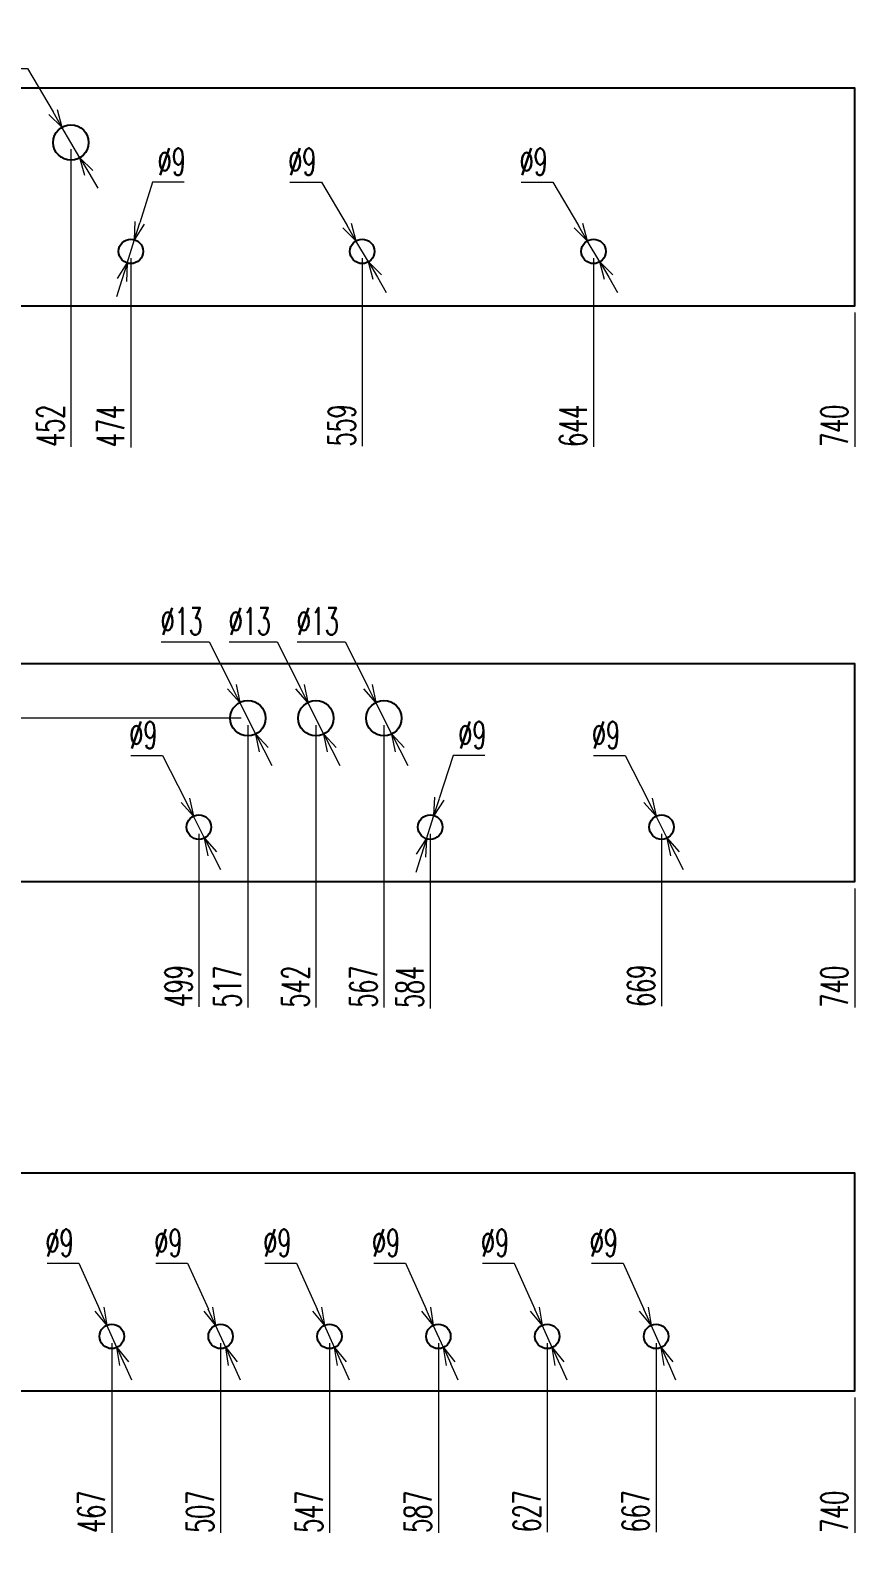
# Model space of a CAD drawing. Header units: millimetres. Extents: x 173893 to 258446, y -176540 to -123824.
# Drawn here: x 202944 to 203247, y -130133 to -129577 of the extents above; entities that cross this region are included whole.
import ezdxf

# ---------------------------------------------------------------- set-up
doc = ezdxf.new("R2010")
doc.units = ezdxf.units.MM
doc.header["$LTSCALE"] = 3
doc.layers.add('@.DM. NÉT CHÍNH', color=7, linetype='Continuous')
doc.layers.add('@.VISIBLE', color=7, linetype='Continuous')
doc.styles.add('Ann_w01', font='romans.shx', dxfattribs={"width": 0.6, "bigfont": 'chineset.shx'})
doc.dimstyles.new('Dim 01_SC05', dxfattribs={"dimscale": 5, "dimtxt": 2, "dimasz": 1.3, "dimexe": 0.5, "dimexo": 0.5, "dimgap": 0.5, "dimtad": 1, "dimtoh": 1, "dimdec": 1, "dimzin": 12, "dimdsep": 46, "dimtxsty": 'Ann_w01', "dimblk": 'OPEN30', "dimcen": 1.5, "dimclrd": 6, "dimclre": 6, "dimclrt": 3, "dimadec": 1, "dimazin": 3, "dimtm": 1e-09, "dimtfac": 1, "dimtdec": 1, "dimtmove": 0, "dimatfit": 3, "dimldrblk": 'OPEN30', "dimfxl": 1, "dimtolj": 1, "dimlwd": 20, "dimlwe": 20, "dimarcsym": 0})

# ---------------------------------------------------------------- blocks, each defined once
blk = doc.blocks.new('*D3283')
at = {"layer": '@.DM. NÉT CHÍNH', "color": 6, "linetype": 'Continuous', "lineweight": 20, "transparency": 16777216}
blk.add_line((202959.21, -129620.77), (202959.21, -129730.07), dxfattribs=at)
at = {"layer": 'Defpoints', "color": 0, "linetype": 'Continuous', "transparency": 16777216}
for p in [(202959.21, -129618.27), (202507.21, -129638.27), (202959.21, -129712.14)]:
    blk.add_point(p, dxfattribs=at)
at = {"layer": '@.DM. NÉT CHÍNH', "color": 3, "linetype": 'Continuous', "transparency": 16777216, "insert": (202951.71, -129722.36), "char_height": 10, "attachment_point": 5, "rotation": 90, "style": 'Ann_w01'}
blk.add_mtext('\\A1;452', dxfattribs=at)
blk = doc.blocks.new('_Open30')
at = {"color": 0, "linetype": 'ByBlock', "lineweight": -2}
for p, q in [((-1, 0.268), (0, 0)), ((0, 0), (-1, -0.268)), ((0, 0), (-1, 0))]:
    blk.add_line(p, q, dxfattribs=at)
blk = doc.blocks.new('*D3284')
at = {"layer": '@.DM. NÉT CHÍNH', "color": 6, "linetype": 'Continuous', "lineweight": 20, "transparency": 16777216}
blk.add_line((202981.22, -129660.77), (202981.22, -129730.36), dxfattribs=at)
at = {"layer": 'Defpoints', "color": 0, "linetype": 'Continuous', "transparency": 16777216}
for p in [(202507.21, -129638.27), (202981.22, -129658.27), (202981.22, -129712.14)]:
    blk.add_point(p, dxfattribs=at)
at = {"layer": '@.DM. NÉT CHÍNH', "color": 3, "linetype": 'Continuous', "transparency": 16777216, "insert": (202973.72, -129722.5), "char_height": 10, "attachment_point": 5, "rotation": 90, "style": 'Ann_w01'}
blk.add_mtext('\\A1;474', dxfattribs=at)
blk = doc.blocks.new('*D3285')
at = {"layer": '@.DM. NÉT CHÍNH', "color": 6, "linetype": 'Continuous', "lineweight": 20, "transparency": 16777216}
blk.add_line((203066.22, -129660.77), (203066.22, -129729.79), dxfattribs=at)
at = {"layer": 'Defpoints', "color": 0, "linetype": 'Continuous', "transparency": 16777216}
for p in [(202507.21, -129638.27), (203066.22, -129658.27), (203066.22, -129712.14)]:
    blk.add_point(p, dxfattribs=at)
at = {"layer": '@.DM. NÉT CHÍNH', "color": 3, "linetype": 'Continuous', "transparency": 16777216, "insert": (203058.72, -129722.22), "char_height": 10, "attachment_point": 5, "rotation": 90, "style": 'Ann_w01'}
blk.add_mtext('\\A1;559', dxfattribs=at)
blk = doc.blocks.new('*D3286')
at = {"layer": '@.DM. NÉT CHÍNH', "color": 6, "linetype": 'Continuous', "lineweight": 20, "transparency": 16777216}
blk.add_line((203151.22, -129660.77), (203151.22, -129730.07), dxfattribs=at)
at = {"layer": 'Defpoints', "color": 0, "linetype": 'Continuous', "transparency": 16777216}
for p in [(202507.21, -129638.27), (203151.22, -129658.27), (203151.22, -129712.14)]:
    blk.add_point(p, dxfattribs=at)
at = {"layer": '@.DM. NÉT CHÍNH', "color": 3, "linetype": 'Continuous', "transparency": 16777216, "insert": (203143.72, -129722.36), "char_height": 10, "attachment_point": 5, "rotation": 90, "style": 'Ann_w01'}
blk.add_mtext('\\A1;644', dxfattribs=at)
blk = doc.blocks.new('*D3287')
at = {"layer": '@.DM. NÉT CHÍNH', "color": 6, "linetype": 'Continuous', "lineweight": 20, "transparency": 16777216}
blk.add_line((203247.21, -129680.77), (203247.21, -129730.07), dxfattribs=at)
at = {"layer": 'Defpoints', "color": 0, "linetype": 'Continuous', "transparency": 16777216}
for p in [(202507.21, -129638.27), (203247.21, -129678.27), (203247.21, -129712.14)]:
    blk.add_point(p, dxfattribs=at)
at = {"layer": '@.DM. NÉT CHÍNH', "color": 3, "linetype": 'Continuous', "transparency": 16777216, "insert": (203239.71, -129722.36), "char_height": 10, "attachment_point": 5, "rotation": 90, "style": 'Ann_w01'}
blk.add_mtext('\\A1;740', dxfattribs=at)
blk = doc.blocks.new('*D3289')
at = {"layer": '@.DM. NÉT CHÍNH', "color": 6, "linetype": 'Continuous', "lineweight": 20, "transparency": 16777216}
for p, q in [((203124.62, -129632.84), (203136.26, -129632.84)), ((203136.26, -129632.84), (203145.64, -129648.79)), ((203153.5, -129662.15), (203148.94, -129654.39)), ((203156.79, -129667.75), (203160.09, -129673.35))]:
    blk.add_line(p, q, dxfattribs=at)
at = {"layer": 'Defpoints', "color": 0, "linetype": 'Continuous', "transparency": 16777216}
for p in [(203148.94, -129654.39), (203153.5, -129662.15)]:
    blk.add_point(p, dxfattribs=at)
at = {"layer": '@.DM. NÉT CHÍNH', "color": 6, "linetype": 'Continuous', "lineweight": 20, "transparency": 16777216, "xscale": 6.5, "yscale": 6.5, "zscale": 6.5}
for p, rotation in [((203148.94, -129654.39), 300.4656559308551), ((203153.5, -129662.15), 120.4656559308551)]:
    blk.add_blockref('_Open30', p, dxfattribs=dict(at, rotation=rotation))
at = {"layer": '@.DM. NÉT CHÍNH', "color": 3, "linetype": 'Continuous', "transparency": 16777216, "insert": (203129.19, -129625.34), "char_height": 10, "attachment_point": 5, "style": 'Ann_w01'}
blk.add_mtext('\\A1;∅9', dxfattribs=at)
blk = doc.blocks.new('*D3290')
at = {"layer": '@.DM. NÉT CHÍNH', "color": 6, "linetype": 'Continuous', "lineweight": 20, "transparency": 16777216}
for p, q in [((203039.62, -129632.84), (203051.26, -129632.84)), ((203051.26, -129632.84), (203060.64, -129648.79)), ((203068.5, -129662.15), (203063.94, -129654.39)), ((203071.79, -129667.75), (203075.09, -129673.35))]:
    blk.add_line(p, q, dxfattribs=at)
at = {"layer": 'Defpoints', "color": 0, "linetype": 'Continuous', "transparency": 16777216}
for p in [(203063.94, -129654.39), (203068.5, -129662.15)]:
    blk.add_point(p, dxfattribs=at)
at = {"layer": '@.DM. NÉT CHÍNH', "color": 6, "linetype": 'Continuous', "lineweight": 20, "transparency": 16777216, "xscale": 6.5, "yscale": 6.5, "zscale": 6.5}
for p, rotation in [((203063.94, -129654.39), 300.4656559304041), ((203068.5, -129662.15), 120.4656559304041)]:
    blk.add_blockref('_Open30', p, dxfattribs=dict(at, rotation=rotation))
at = {"layer": '@.DM. NÉT CHÍNH', "color": 3, "linetype": 'Continuous', "transparency": 16777216, "insert": (203044.19, -129625.34), "char_height": 10, "attachment_point": 5, "style": 'Ann_w01'}
blk.add_mtext('\\A1;∅9', dxfattribs=at)
blk = doc.blocks.new('*D3291')
at = {"layer": '@.DM. NÉT CHÍNH', "color": 6, "linetype": 'Continuous', "lineweight": 20, "transparency": 16777216}
for p, q in [((202989.16, -129632.84), (202984.5, -129647.77)), ((203000.8, -129632.84), (202989.16, -129632.84)), ((202979.88, -129662.56), (202982.56, -129653.97)), ((202977.94, -129668.77), (202976, -129674.97))]:
    blk.add_line(p, q, dxfattribs=at)
at = {"layer": 'Defpoints', "color": 0, "linetype": 'Continuous', "transparency": 16777216}
for p in [(202982.56, -129653.97), (202979.88, -129662.56)]:
    blk.add_point(p, dxfattribs=at)
at = {"layer": '@.DM. NÉT CHÍNH', "color": 6, "linetype": 'Continuous', "lineweight": 20, "transparency": 16777216, "xscale": 6.5, "yscale": 6.5, "zscale": 6.5}
for p, rotation in [((202982.56, -129653.97), 252.6600485791994), ((202979.88, -129662.56), 72.66004857919937)]:
    blk.add_blockref('_Open30', p, dxfattribs=dict(at, rotation=rotation))
at = {"layer": '@.DM. NÉT CHÍNH', "color": 3, "linetype": 'Continuous', "transparency": 16777216, "insert": (202996.23, -129625.34), "char_height": 10, "attachment_point": 5, "style": 'Ann_w01'}
blk.add_mtext('\\A1;∅9', dxfattribs=at)
blk = doc.blocks.new('*D3295')
at = {"layer": '@.DM. NÉT CHÍNH', "color": 6, "linetype": 'Continuous', "lineweight": 20, "transparency": 16777216}
for p, q in [((202925.6, -129591.12), (202943.24, -129591.12)), ((202943.24, -129591.12), (202952.62, -129607.06)), ((202962.51, -129623.87), (202955.91, -129612.67)), ((202965.8, -129629.47), (202969.1, -129635.08))]:
    blk.add_line(p, q, dxfattribs=at)
at = {"layer": 'Defpoints', "color": 0, "linetype": 'Continuous', "transparency": 16777216}
for p in [(202955.91, -129612.67), (202962.51, -129623.87)]:
    blk.add_point(p, dxfattribs=at)
at = {"layer": '@.DM. NÉT CHÍNH', "color": 6, "linetype": 'Continuous', "lineweight": 20, "transparency": 16777216, "xscale": 6.5, "yscale": 6.5, "zscale": 6.5}
for p, rotation in [((202955.91, -129612.67), 300.4656559299336), ((202962.51, -129623.87), 120.4656559299337)]:
    blk.add_blockref('_Open30', p, dxfattribs=dict(at, rotation=rotation))
at = {"layer": '@.DM. NÉT CHÍNH', "color": 3, "linetype": 'Continuous', "transparency": 16777216, "insert": (202933.17, -129583.62), "char_height": 10, "attachment_point": 5, "style": 'Ann_w01'}
blk.add_mtext('\\A1;∅13', dxfattribs=at)
blk = doc.blocks.new('*D3303')
at = {"layer": '@.DM. NÉT CHÍNH', "color": 6, "linetype": 'Continuous', "lineweight": 20, "transparency": 16777216}
blk.add_line((203006.22, -129872.26), (203006.22, -129935.76), dxfattribs=at)
at = {"layer": 'Defpoints', "color": 0, "linetype": 'Continuous', "transparency": 16777216}
for p in [(202507.21, -129849.76), (203006.22, -129869.76), (203006.22, -129918.12)]:
    blk.add_point(p, dxfattribs=at)
at = {"layer": '@.DM. NÉT CHÍNH', "color": 3, "linetype": 'Continuous', "transparency": 16777216, "insert": (202998.72, -129928.19), "char_height": 10, "attachment_point": 5, "rotation": 90, "style": 'Ann_w01'}
blk.add_mtext('\\A1;499', dxfattribs=at)
blk = doc.blocks.new('*D3304')
at = {"layer": '@.DM. NÉT CHÍNH', "color": 6, "linetype": 'Continuous', "lineweight": 20, "transparency": 16777216}
blk.add_line((203024.21, -129832.26), (203024.21, -129936.05), dxfattribs=at)
at = {"layer": 'Defpoints', "color": 0, "linetype": 'Continuous', "transparency": 16777216}
for p in [(203024.21, -129829.76), (202507.21, -129849.76), (203024.21, -129918.12)]:
    blk.add_point(p, dxfattribs=at)
at = {"layer": '@.DM. NÉT CHÍNH', "color": 3, "linetype": 'Continuous', "transparency": 16777216, "insert": (203016.71, -129928.33), "char_height": 10, "attachment_point": 5, "rotation": 90, "style": 'Ann_w01'}
blk.add_mtext('\\A1;517', dxfattribs=at)
blk = doc.blocks.new('*D3305')
at = {"layer": '@.DM. NÉT CHÍNH', "color": 6, "linetype": 'Continuous', "lineweight": 20, "transparency": 16777216}
blk.add_line((203049.21, -129832.26), (203049.21, -129936.05), dxfattribs=at)
at = {"layer": 'Defpoints', "color": 0, "linetype": 'Continuous', "transparency": 16777216}
for p in [(203049.21, -129829.76), (202507.21, -129849.76), (203049.21, -129918.12)]:
    blk.add_point(p, dxfattribs=at)
at = {"layer": '@.DM. NÉT CHÍNH', "color": 3, "linetype": 'Continuous', "transparency": 16777216, "insert": (203041.71, -129928.33), "char_height": 10, "attachment_point": 5, "rotation": 90, "style": 'Ann_w01'}
blk.add_mtext('\\A1;542', dxfattribs=at)
blk = doc.blocks.new('*D3306')
at = {"layer": '@.DM. NÉT CHÍNH', "color": 6, "linetype": 'Continuous', "lineweight": 20, "transparency": 16777216}
blk.add_line((203074.21, -129832.26), (203074.21, -129936.05), dxfattribs=at)
at = {"layer": 'Defpoints', "color": 0, "linetype": 'Continuous', "transparency": 16777216}
for p in [(203074.21, -129829.76), (202507.21, -129849.76), (203074.21, -129918.12)]:
    blk.add_point(p, dxfattribs=at)
at = {"layer": '@.DM. NÉT CHÍNH', "color": 3, "linetype": 'Continuous', "transparency": 16777216, "insert": (203066.71, -129928.33), "char_height": 10, "attachment_point": 5, "rotation": 90, "style": 'Ann_w01'}
blk.add_mtext('\\A1;567', dxfattribs=at)
blk = doc.blocks.new('*D3307')
at = {"layer": '@.DM. NÉT CHÍNH', "color": 6, "linetype": 'Continuous', "lineweight": 20, "transparency": 16777216}
blk.add_line((203091.22, -129872.26), (203091.22, -129936.33), dxfattribs=at)
at = {"layer": 'Defpoints', "color": 0, "linetype": 'Continuous', "transparency": 16777216}
for p in [(202507.21, -129849.76), (203091.22, -129869.76), (203091.22, -129918.12)]:
    blk.add_point(p, dxfattribs=at)
at = {"layer": '@.DM. NÉT CHÍNH', "color": 3, "linetype": 'Continuous', "transparency": 16777216, "insert": (203083.72, -129928.47), "char_height": 10, "attachment_point": 5, "rotation": 90, "style": 'Ann_w01'}
blk.add_mtext('\\A1;584', dxfattribs=at)
blk = doc.blocks.new('*D3308')
at = {"layer": '@.DM. NÉT CHÍNH', "color": 6, "linetype": 'Continuous', "lineweight": 20, "transparency": 16777216}
blk.add_line((203176.22, -129872.26), (203176.22, -129935.47), dxfattribs=at)
at = {"layer": 'Defpoints', "color": 0, "linetype": 'Continuous', "transparency": 16777216}
for p in [(202507.21, -129849.76), (203176.22, -129869.76), (203176.22, -129918.12)]:
    blk.add_point(p, dxfattribs=at)
at = {"layer": '@.DM. NÉT CHÍNH', "color": 3, "linetype": 'Continuous', "transparency": 16777216, "insert": (203168.72, -129928.05), "char_height": 10, "attachment_point": 5, "rotation": 90, "style": 'Ann_w01'}
blk.add_mtext('\\A1;669', dxfattribs=at)
blk = doc.blocks.new('*D3309')
at = {"layer": '@.DM. NÉT CHÍNH', "color": 6, "linetype": 'Continuous', "lineweight": 20, "transparency": 16777216}
blk.add_line((203247.21, -129892.26), (203247.21, -129936.05), dxfattribs=at)
at = {"layer": 'Defpoints', "color": 0, "linetype": 'Continuous', "transparency": 16777216}
for p in [(202507.21, -129849.76), (203247.21, -129889.76), (203247.21, -129918.12)]:
    blk.add_point(p, dxfattribs=at)
at = {"layer": '@.DM. NÉT CHÍNH', "color": 3, "linetype": 'Continuous', "transparency": 16777216, "insert": (203239.71, -129928.33), "char_height": 10, "attachment_point": 5, "rotation": 90, "style": 'Ann_w01'}
blk.add_mtext('\\A1;740', dxfattribs=at)
blk = doc.blocks.new('*D3311')
at = {"layer": '@.DM. NÉT CHÍNH', "color": 6, "linetype": 'Continuous', "lineweight": 20, "transparency": 16777216}
for p, q in [((203151.26, -129843.44), (203162.9, -129843.44)), ((203162.9, -129843.44), (203171.25, -129859.95)), ((203178.25, -129873.78), (203174.19, -129865.75)), ((203181.18, -129879.58), (203184.12, -129885.38))]:
    blk.add_line(p, q, dxfattribs=at)
at = {"layer": 'Defpoints', "color": 0, "linetype": 'Continuous', "transparency": 16777216}
for p in [(203174.19, -129865.75), (203178.25, -129873.78)]:
    blk.add_point(p, dxfattribs=at)
at = {"layer": '@.DM. NÉT CHÍNH', "color": 6, "linetype": 'Continuous', "lineweight": 20, "transparency": 16777216, "xscale": 6.5, "yscale": 6.5, "zscale": 6.5}
for p, rotation in [((203174.19, -129865.75), 296.8358284403103), ((203178.25, -129873.78), 116.8358284403103)]:
    blk.add_blockref('_Open30', p, dxfattribs=dict(at, rotation=rotation))
at = {"layer": '@.DM. NÉT CHÍNH', "color": 3, "linetype": 'Continuous', "transparency": 16777216, "insert": (203155.83, -129835.94), "char_height": 10, "attachment_point": 5, "style": 'Ann_w01'}
blk.add_mtext('\\A1;∅9', dxfattribs=at)
blk = doc.blocks.new('*D3312')
at = {"layer": '@.DM. NÉT CHÍNH', "color": 6, "linetype": 'Continuous', "lineweight": 20, "transparency": 16777216}
for p, q in [((203099.62, -129843.44), (203094.56, -129859.29)), ((203111.27, -129843.44), (203099.62, -129843.44)), ((203089.85, -129874.05), (203092.59, -129865.48)), ((203087.87, -129880.24), (203085.89, -129886.43))]:
    blk.add_line(p, q, dxfattribs=at)
at = {"layer": 'Defpoints', "color": 0, "linetype": 'Continuous', "transparency": 16777216}
for p in [(203092.59, -129865.48), (203089.85, -129874.05)]:
    blk.add_point(p, dxfattribs=at)
at = {"layer": '@.DM. NÉT CHÍNH', "color": 6, "linetype": 'Continuous', "lineweight": 20, "transparency": 16777216, "xscale": 6.5, "yscale": 6.5, "zscale": 6.5}
for p, rotation in [((203092.59, -129865.48), 252.2907971942482), ((203089.85, -129874.05), 72.29079719424819)]:
    blk.add_blockref('_Open30', p, dxfattribs=dict(at, rotation=rotation))
at = {"layer": '@.DM. NÉT CHÍNH', "color": 3, "linetype": 'Continuous', "transparency": 16777216, "insert": (203106.69, -129835.94), "char_height": 10, "attachment_point": 5, "style": 'Ann_w01'}
blk.add_mtext('\\A1;∅9', dxfattribs=at)
blk = doc.blocks.new('*D3313')
at = {"layer": '@.DM. NÉT CHÍNH', "color": 6, "linetype": 'Continuous', "lineweight": 20, "transparency": 16777216}
for p, q in [((202981.26, -129843.44), (202992.9, -129843.44)), ((202992.9, -129843.44), (203001.25, -129859.95)), ((203008.25, -129873.78), (203004.19, -129865.75)), ((203011.18, -129879.58), (203014.12, -129885.38))]:
    blk.add_line(p, q, dxfattribs=at)
at = {"layer": 'Defpoints', "color": 0, "linetype": 'Continuous', "transparency": 16777216}
for p in [(203004.19, -129865.75), (203008.25, -129873.78)]:
    blk.add_point(p, dxfattribs=at)
at = {"layer": '@.DM. NÉT CHÍNH', "color": 6, "linetype": 'Continuous', "lineweight": 20, "transparency": 16777216, "xscale": 6.5, "yscale": 6.5, "zscale": 6.5}
for p, rotation in [((203004.19, -129865.75), 296.8358284407605), ((203008.25, -129873.78), 116.8358284407605)]:
    blk.add_blockref('_Open30', p, dxfattribs=dict(at, rotation=rotation))
at = {"layer": '@.DM. NÉT CHÍNH', "color": 3, "linetype": 'Continuous', "transparency": 16777216, "insert": (202985.83, -129835.94), "char_height": 10, "attachment_point": 5, "style": 'Ann_w01'}
blk.add_mtext('\\A1;∅9', dxfattribs=at)
blk = doc.blocks.new('*D3317')
at = {"layer": '@.DM. NÉT CHÍNH', "color": 6, "linetype": 'Continuous', "lineweight": 20, "transparency": 16777216}
for p, q in [((203042.35, -129801.66), (203059.99, -129801.66)), ((203059.99, -129801.66), (203068.34, -129818.16)), ((203077.14, -129835.56), (203071.28, -129823.96)), ((203080.08, -129841.36), (203083.01, -129847.16))]:
    blk.add_line(p, q, dxfattribs=at)
at = {"layer": 'Defpoints', "color": 0, "linetype": 'Continuous', "transparency": 16777216}
for p in [(203071.28, -129823.96), (203077.14, -129835.56)]:
    blk.add_point(p, dxfattribs=at)
at = {"layer": '@.DM. NÉT CHÍNH', "color": 6, "linetype": 'Continuous', "lineweight": 20, "transparency": 16777216, "xscale": 6.5, "yscale": 6.5, "zscale": 6.5}
for p, rotation in [((203071.28, -129823.96), 296.8358284411124), ((203077.14, -129835.56), 116.8358284411123)]:
    blk.add_blockref('_Open30', p, dxfattribs=dict(at, rotation=rotation))
at = {"layer": '@.DM. NÉT CHÍNH', "color": 3, "linetype": 'Continuous', "transparency": 16777216, "insert": (203049.92, -129794.16), "char_height": 10, "attachment_point": 5, "style": 'Ann_w01'}
blk.add_mtext('\\A1;∅13', dxfattribs=at)
blk = doc.blocks.new('*D3318')
at = {"layer": '@.DM. NÉT CHÍNH', "color": 6, "linetype": 'Continuous', "lineweight": 20, "transparency": 16777216}
for p, q in [((202992.35, -129801.66), (203009.99, -129801.66)), ((203009.99, -129801.66), (203018.34, -129818.16)), ((203027.14, -129835.56), (203021.28, -129823.96)), ((203030.08, -129841.36), (203033.01, -129847.16))]:
    blk.add_line(p, q, dxfattribs=at)
at = {"layer": 'Defpoints', "color": 0, "linetype": 'Continuous', "transparency": 16777216}
for p in [(203021.28, -129823.96), (203027.14, -129835.56)]:
    blk.add_point(p, dxfattribs=at)
at = {"layer": '@.DM. NÉT CHÍNH', "color": 6, "linetype": 'Continuous', "lineweight": 20, "transparency": 16777216, "xscale": 6.5, "yscale": 6.5, "zscale": 6.5}
for p, rotation in [((203021.28, -129823.96), 296.8358284414517), ((203027.14, -129835.56), 116.8358284414517)]:
    blk.add_blockref('_Open30', p, dxfattribs=dict(at, rotation=rotation))
at = {"layer": '@.DM. NÉT CHÍNH', "color": 3, "linetype": 'Continuous', "transparency": 16777216, "insert": (202999.92, -129794.16), "char_height": 10, "attachment_point": 5, "style": 'Ann_w01'}
blk.add_mtext('\\A1;∅13', dxfattribs=at)
blk = doc.blocks.new('*D3319')
at = {"layer": '@.DM. NÉT CHÍNH', "color": 6, "linetype": 'Continuous', "lineweight": 20, "transparency": 16777216}
for p, q in [((203017.35, -129801.66), (203034.99, -129801.66)), ((203034.99, -129801.66), (203043.34, -129818.16)), ((203052.14, -129835.56), (203046.28, -129823.96)), ((203055.08, -129841.36), (203058.01, -129847.16))]:
    blk.add_line(p, q, dxfattribs=at)
at = {"layer": 'Defpoints', "color": 0, "linetype": 'Continuous', "transparency": 16777216}
for p in [(203046.28, -129823.96), (203052.14, -129835.56)]:
    blk.add_point(p, dxfattribs=at)
at = {"layer": '@.DM. NÉT CHÍNH', "color": 6, "linetype": 'Continuous', "lineweight": 20, "transparency": 16777216, "xscale": 6.5, "yscale": 6.5, "zscale": 6.5}
for p, rotation in [((203046.28, -129823.96), 296.8358284413386), ((203052.14, -129835.56), 116.8358284413386)]:
    blk.add_blockref('_Open30', p, dxfattribs=dict(at, rotation=rotation))
at = {"layer": '@.DM. NÉT CHÍNH', "color": 3, "linetype": 'Continuous', "transparency": 16777216, "insert": (203024.92, -129794.16), "char_height": 10, "attachment_point": 5, "style": 'Ann_w01'}
blk.add_mtext('\\A1;∅13', dxfattribs=at)
blk = doc.blocks.new('*D3328')
at = {"layer": '@.DM. NÉT CHÍNH', "color": 6, "linetype": 'Continuous', "lineweight": 20, "transparency": 16777216}
blk.add_line((202974.21, -130059.31), (202974.21, -130128.98), dxfattribs=at)
at = {"layer": 'Defpoints', "color": 0, "linetype": 'Continuous', "transparency": 16777216}
for p in [(202507.21, -130036.81), (202974.21, -130056.81), (202974.21, -130111.05)]:
    blk.add_point(p, dxfattribs=at)
at = {"layer": '@.DM. NÉT CHÍNH', "color": 3, "linetype": 'Continuous', "transparency": 16777216, "insert": (202966.71, -130121.26), "char_height": 10, "attachment_point": 5, "rotation": 90, "style": 'Ann_w01'}
blk.add_mtext('\\A1;467', dxfattribs=at)
blk = doc.blocks.new('*D3329')
at = {"layer": '@.DM. NÉT CHÍNH', "color": 6, "linetype": 'Continuous', "lineweight": 20, "transparency": 16777216}
blk.add_line((203014.21, -130059.31), (203014.21, -130128.98), dxfattribs=at)
at = {"layer": 'Defpoints', "color": 0, "linetype": 'Continuous', "transparency": 16777216}
for p in [(202507.21, -130036.81), (203014.21, -130056.81), (203014.21, -130111.05)]:
    blk.add_point(p, dxfattribs=at)
at = {"layer": '@.DM. NÉT CHÍNH', "color": 3, "linetype": 'Continuous', "transparency": 16777216, "insert": (203006.71, -130121.26), "char_height": 10, "attachment_point": 5, "rotation": 90, "style": 'Ann_w01'}
blk.add_mtext('\\A1;507', dxfattribs=at)
blk = doc.blocks.new('*D3330')
at = {"layer": '@.DM. NÉT CHÍNH', "color": 6, "linetype": 'Continuous', "lineweight": 20, "transparency": 16777216}
blk.add_line((203054.21, -130059.31), (203054.21, -130128.98), dxfattribs=at)
at = {"layer": 'Defpoints', "color": 0, "linetype": 'Continuous', "transparency": 16777216}
for p in [(202507.21, -130036.81), (203054.21, -130056.81), (203054.21, -130111.05)]:
    blk.add_point(p, dxfattribs=at)
at = {"layer": '@.DM. NÉT CHÍNH', "color": 3, "linetype": 'Continuous', "transparency": 16777216, "insert": (203046.71, -130121.26), "char_height": 10, "attachment_point": 5, "rotation": 90, "style": 'Ann_w01'}
blk.add_mtext('\\A1;547', dxfattribs=at)
blk = doc.blocks.new('*D3331')
at = {"layer": '@.DM. NÉT CHÍNH', "color": 6, "linetype": 'Continuous', "lineweight": 20, "transparency": 16777216}
blk.add_line((203094.21, -130059.31), (203094.21, -130128.98), dxfattribs=at)
at = {"layer": 'Defpoints', "color": 0, "linetype": 'Continuous', "transparency": 16777216}
for p in [(202507.21, -130036.81), (203094.21, -130056.81), (203094.21, -130111.05)]:
    blk.add_point(p, dxfattribs=at)
at = {"layer": '@.DM. NÉT CHÍNH', "color": 3, "linetype": 'Continuous', "transparency": 16777216, "insert": (203086.71, -130121.26), "char_height": 10, "attachment_point": 5, "rotation": 90, "style": 'Ann_w01'}
blk.add_mtext('\\A1;587', dxfattribs=at)
blk = doc.blocks.new('*D3332')
at = {"layer": '@.DM. NÉT CHÍNH', "color": 6, "linetype": 'Continuous', "lineweight": 20, "transparency": 16777216}
blk.add_line((203134.21, -130059.31), (203134.21, -130128.69), dxfattribs=at)
at = {"layer": 'Defpoints', "color": 0, "linetype": 'Continuous', "transparency": 16777216}
for p in [(202507.21, -130036.81), (203134.21, -130056.81), (203134.21, -130111.05)]:
    blk.add_point(p, dxfattribs=at)
at = {"layer": '@.DM. NÉT CHÍNH', "color": 3, "linetype": 'Continuous', "transparency": 16777216, "insert": (203126.71, -130121.12), "char_height": 10, "attachment_point": 5, "rotation": 90, "style": 'Ann_w01'}
blk.add_mtext('\\A1;627', dxfattribs=at)
blk = doc.blocks.new('*D3333')
at = {"layer": '@.DM. NÉT CHÍNH', "color": 6, "linetype": 'Continuous', "lineweight": 20, "transparency": 16777216}
blk.add_line((203174.21, -130059.31), (203174.21, -130128.69), dxfattribs=at)
at = {"layer": 'Defpoints', "color": 0, "linetype": 'Continuous', "transparency": 16777216}
for p in [(202507.21, -130036.81), (203174.21, -130056.81), (203174.21, -130111.05)]:
    blk.add_point(p, dxfattribs=at)
at = {"layer": '@.DM. NÉT CHÍNH', "color": 3, "linetype": 'Continuous', "transparency": 16777216, "insert": (203166.71, -130121.12), "char_height": 10, "attachment_point": 5, "rotation": 90, "style": 'Ann_w01'}
blk.add_mtext('\\A1;667', dxfattribs=at)
blk = doc.blocks.new('*D3334')
at = {"layer": '@.DM. NÉT CHÍNH', "color": 6, "linetype": 'Continuous', "lineweight": 20, "transparency": 16777216}
blk.add_line((203247.21, -130079.31), (203247.21, -130128.98), dxfattribs=at)
at = {"layer": 'Defpoints', "color": 0, "linetype": 'Continuous', "transparency": 16777216}
for p in [(202507.21, -130036.81), (203247.21, -130076.81), (203247.21, -130111.05)]:
    blk.add_point(p, dxfattribs=at)
at = {"layer": '@.DM. NÉT CHÍNH', "color": 3, "linetype": 'Continuous', "transparency": 16777216, "insert": (203239.71, -130121.26), "char_height": 10, "attachment_point": 5, "rotation": 90, "style": 'Ann_w01'}
blk.add_mtext('\\A1;740', dxfattribs=at)
blk = doc.blocks.new('*D3337')
at = {"layer": '@.DM. NÉT CHÍNH', "color": 6, "linetype": 'Continuous', "lineweight": 20, "transparency": 16777216}
for p, q in [((203150.44, -130029.92), (203162.08, -130029.92)), ((203162.08, -130029.92), (203169.69, -130046.79)), ((203176.06, -130060.92), (203172.36, -130052.71)), ((203178.73, -130066.84), (203181.4, -130072.77))]:
    blk.add_line(p, q, dxfattribs=at)
at = {"layer": 'Defpoints', "color": 0, "linetype": 'Continuous', "transparency": 16777216}
for p in [(203172.36, -130052.71), (203176.06, -130060.92)]:
    blk.add_point(p, dxfattribs=at)
at = {"layer": '@.DM. NÉT CHÍNH', "color": 6, "linetype": 'Continuous', "lineweight": 20, "transparency": 16777216, "xscale": 6.5, "yscale": 6.5, "zscale": 6.5}
for p, rotation in [((203172.36, -130052.71), 294.277764975589), ((203176.06, -130060.92), 114.277764975589)]:
    blk.add_blockref('_Open30', p, dxfattribs=dict(at, rotation=rotation))
at = {"layer": '@.DM. NÉT CHÍNH', "color": 3, "linetype": 'Continuous', "transparency": 16777216, "insert": (203155.01, -130022.42), "char_height": 10, "attachment_point": 5, "style": 'Ann_w01'}
blk.add_mtext('\\A1;∅9', dxfattribs=at)
blk = doc.blocks.new('*D3338')
at = {"layer": '@.DM. NÉT CHÍNH', "color": 6, "linetype": 'Continuous', "lineweight": 20, "transparency": 16777216}
for p, q in [((203110.44, -130029.92), (203122.08, -130029.92)), ((203122.08, -130029.92), (203129.69, -130046.79)), ((203136.06, -130060.92), (203132.36, -130052.71)), ((203138.73, -130066.84), (203141.4, -130072.77))]:
    blk.add_line(p, q, dxfattribs=at)
at = {"layer": 'Defpoints', "color": 0, "linetype": 'Continuous', "transparency": 16777216}
for p in [(203132.36, -130052.71), (203136.06, -130060.92)]:
    blk.add_point(p, dxfattribs=at)
at = {"layer": '@.DM. NÉT CHÍNH', "color": 6, "linetype": 'Continuous', "lineweight": 20, "transparency": 16777216, "xscale": 6.5, "yscale": 6.5, "zscale": 6.5}
for p, rotation in [((203132.36, -130052.71), 294.277764976662), ((203136.06, -130060.92), 114.277764976662)]:
    blk.add_blockref('_Open30', p, dxfattribs=dict(at, rotation=rotation))
at = {"layer": '@.DM. NÉT CHÍNH', "color": 3, "linetype": 'Continuous', "transparency": 16777216, "insert": (203115.01, -130022.42), "char_height": 10, "attachment_point": 5, "style": 'Ann_w01'}
blk.add_mtext('\\A1;∅9', dxfattribs=at)
blk = doc.blocks.new('*D3339')
at = {"layer": '@.DM. NÉT CHÍNH', "color": 6, "linetype": 'Continuous', "lineweight": 20, "transparency": 16777216}
for p, q in [((203070.44, -130029.92), (203082.08, -130029.92)), ((203082.08, -130029.92), (203089.69, -130046.79)), ((203096.06, -130060.92), (203092.36, -130052.71)), ((203098.73, -130066.84), (203101.4, -130072.77))]:
    blk.add_line(p, q, dxfattribs=at)
at = {"layer": 'Defpoints', "color": 0, "linetype": 'Continuous', "transparency": 16777216}
for p in [(203092.36, -130052.71), (203096.06, -130060.92)]:
    blk.add_point(p, dxfattribs=at)
at = {"layer": '@.DM. NÉT CHÍNH', "color": 6, "linetype": 'Continuous', "lineweight": 20, "transparency": 16777216, "xscale": 6.5, "yscale": 6.5, "zscale": 6.5}
for p, rotation in [((203092.36, -130052.71), 294.2777649762049), ((203096.06, -130060.92), 114.2777649762049)]:
    blk.add_blockref('_Open30', p, dxfattribs=dict(at, rotation=rotation))
at = {"layer": '@.DM. NÉT CHÍNH', "color": 3, "linetype": 'Continuous', "transparency": 16777216, "insert": (203075.01, -130022.42), "char_height": 10, "attachment_point": 5, "style": 'Ann_w01'}
blk.add_mtext('\\A1;∅9', dxfattribs=at)
blk = doc.blocks.new('*D3340')
at = {"layer": '@.DM. NÉT CHÍNH', "color": 6, "linetype": 'Continuous', "lineweight": 20, "transparency": 16777216}
for p, q in [((203030.44, -130029.92), (203042.08, -130029.92)), ((203042.08, -130029.92), (203049.69, -130046.79)), ((203056.06, -130060.92), (203052.36, -130052.71)), ((203058.73, -130066.84), (203061.4, -130072.77))]:
    blk.add_line(p, q, dxfattribs=at)
at = {"layer": 'Defpoints', "color": 0, "linetype": 'Continuous', "transparency": 16777216}
for p in [(203052.36, -130052.71), (203056.06, -130060.92)]:
    blk.add_point(p, dxfattribs=at)
at = {"layer": '@.DM. NÉT CHÍNH', "color": 6, "linetype": 'Continuous', "lineweight": 20, "transparency": 16777216, "xscale": 6.5, "yscale": 6.5, "zscale": 6.5}
for p, rotation in [((203052.36, -130052.71), 294.27776497645), ((203056.06, -130060.92), 114.27776497645)]:
    blk.add_blockref('_Open30', p, dxfattribs=dict(at, rotation=rotation))
at = {"layer": '@.DM. NÉT CHÍNH', "color": 3, "linetype": 'Continuous', "transparency": 16777216, "insert": (203035.01, -130022.42), "char_height": 10, "attachment_point": 5, "style": 'Ann_w01'}
blk.add_mtext('\\A1;∅9', dxfattribs=at)
blk = doc.blocks.new('*D3341')
at = {"layer": '@.DM. NÉT CHÍNH', "color": 6, "linetype": 'Continuous', "lineweight": 20, "transparency": 16777216}
for p, q in [((202990.44, -130029.92), (203002.08, -130029.92)), ((203002.08, -130029.92), (203009.69, -130046.79)), ((203016.06, -130060.92), (203012.36, -130052.71)), ((203018.73, -130066.84), (203021.4, -130072.77))]:
    blk.add_line(p, q, dxfattribs=at)
at = {"layer": 'Defpoints', "color": 0, "linetype": 'Continuous', "transparency": 16777216}
for p in [(203012.36, -130052.71), (203016.06, -130060.92)]:
    blk.add_point(p, dxfattribs=at)
at = {"layer": '@.DM. NÉT CHÍNH', "color": 6, "linetype": 'Continuous', "lineweight": 20, "transparency": 16777216, "xscale": 6.5, "yscale": 6.5, "zscale": 6.5}
for p, rotation in [((203012.36, -130052.71), 294.2777649750226), ((203016.06, -130060.92), 114.2777649750226)]:
    blk.add_blockref('_Open30', p, dxfattribs=dict(at, rotation=rotation))
at = {"layer": '@.DM. NÉT CHÍNH', "color": 3, "linetype": 'Continuous', "transparency": 16777216, "insert": (202995.01, -130022.42), "char_height": 10, "attachment_point": 5, "style": 'Ann_w01'}
blk.add_mtext('\\A1;∅9', dxfattribs=at)
blk = doc.blocks.new('*D3342')
at = {"layer": '@.DM. NÉT CHÍNH', "color": 6, "linetype": 'Continuous', "lineweight": 20, "transparency": 16777216}
for p, q in [((202950.44, -130029.92), (202962.08, -130029.92)), ((202962.08, -130029.92), (202969.69, -130046.79)), ((202976.06, -130060.92), (202972.36, -130052.71)), ((202978.73, -130066.84), (202981.4, -130072.77))]:
    blk.add_line(p, q, dxfattribs=at)
at = {"layer": 'Defpoints', "color": 0, "linetype": 'Continuous', "transparency": 16777216}
for p in [(202972.36, -130052.71), (202976.06, -130060.92)]:
    blk.add_point(p, dxfattribs=at)
at = {"layer": '@.DM. NÉT CHÍNH', "color": 6, "linetype": 'Continuous', "lineweight": 20, "transparency": 16777216, "xscale": 6.5, "yscale": 6.5, "zscale": 6.5}
for p, rotation in [((202972.36, -130052.71), 294.2777649757743), ((202976.06, -130060.92), 114.2777649757744)]:
    blk.add_blockref('_Open30', p, dxfattribs=dict(at, rotation=rotation))
at = {"layer": '@.DM. NÉT CHÍNH', "color": 3, "linetype": 'Continuous', "transparency": 16777216, "insert": (202955.01, -130022.42), "char_height": 10, "attachment_point": 5, "style": 'Ann_w01'}
blk.add_mtext('\\A1;∅9', dxfattribs=at)
blk = doc.blocks.new('*D3360')
at = {"layer": '@.DM. NÉT CHÍNH', "color": 6, "linetype": 'Continuous', "lineweight": 20, "transparency": 16777216}
blk.add_line((203021.71, -129829.76), (202460.81, -129829.76), dxfattribs=at)
at = {"layer": 'Defpoints', "color": 0, "linetype": 'Continuous', "transparency": 16777216}
for p in [(202472.74, -129829.76), (203024.21, -129829.76), (202507.21, -129889.76)]:
    blk.add_point(p, dxfattribs=at)
at = {"layer": '@.DM. NÉT CHÍNH', "color": 3, "linetype": 'Continuous', "transparency": 16777216, "insert": (202465.53, -129822.26), "char_height": 10, "attachment_point": 5, "style": 'Ann_w01'}
blk.add_mtext('\\A1;60', dxfattribs=at)

msp = doc.modelspace()

# ---------------------------------------------------------------- linework, layer by layer
at = {"layer": '@.VISIBLE', "color": 2}
msp.add_lwpolyline([(202507.21, -129678.27), (203247.21, -129678.27), (203247.21, -129598.27), (202507.21, -129598.27)], close=True, dxfattribs=at)
at = {"layer": '@.VISIBLE', "color": 4}
msp.add_lwpolyline([(202507.21, -129889.76), (203247.21, -129889.76), (203247.21, -129809.76), (202507.21, -129809.76)], close=True, dxfattribs=at)
at = {"layer": '@.VISIBLE', "color": 0}
msp.add_lwpolyline([(202507.21, -130076.81), (203247.21, -130076.81), (203247.21, -129996.81), (202507.21, -129996.81)], close=True, dxfattribs=at)
at = {"layer": '@.VISIBLE', "color": 2}
for centre, radius in [((202959.21, -129618.27), 6.5), ((202981.22, -129658.27), 4.5), ((203066.22, -129658.27), 4.5), ((203151.22, -129658.27), 4.5)]:
    msp.add_circle(centre, radius, dxfattribs=at)
at = {"layer": '@.VISIBLE', "color": 4}
for centre, radius in [((203024.21, -129829.76), 6.5), ((203049.21, -129829.76), 6.5), ((203074.21, -129829.76), 6.5), ((203006.22, -129869.76), 4.5), ((203091.22, -129869.76), 4.5), ((203176.22, -129869.76), 4.5)]:
    msp.add_circle(centre, radius, dxfattribs=at)
at = {"layer": '@.VISIBLE', "color": 0}
for centre in [(202974.21, -130056.81), (203014.21, -130056.81), (203054.21, -130056.81), (203094.21, -130056.81), (203134.21, -130056.81), (203174.21, -130056.81)]:
    msp.add_circle(centre, 4.5, dxfattribs=at)

# ---------------------------------------------------------------- dimensions: what is measured, and where the dimension line sits
at = {"layer": '@.DM. NÉT CHÍNH', "linetype": 'Continuous'}
for p1, p2, picture, middle in [((202962.51, -129623.87), (202955.91, -129612.67), '*D3295', (202933.17, -129591.12)), ((202979.88, -129662.56), (202982.56, -129653.97), '*D3291', (202996.23, -129632.84)), ((203068.5, -129662.15), (203063.94, -129654.39), '*D3290', (203044.19, -129632.84)), ((203153.5, -129662.15), (203148.94, -129654.39), '*D3289', (203129.19, -129632.84)), ((203027.14, -129835.56), (203021.28, -129823.96), '*D3318', (202999.92, -129801.66)), ((203052.14, -129835.56), (203046.28, -129823.96), '*D3319', (203024.92, -129801.66)), ((203077.14, -129835.56), (203071.28, -129823.96), '*D3317', (203049.92, -129801.66)), ((203008.25, -129873.78), (203004.19, -129865.75), '*D3313', (202985.83, -129843.44)), ((203089.85, -129874.05), (203092.59, -129865.48), '*D3312', (203106.69, -129843.44)), ((203178.25, -129873.78), (203174.19, -129865.75), '*D3311', (203155.83, -129843.44)), ((202976.06, -130060.92), (202972.36, -130052.71), '*D3342', (202955.01, -130029.92)), ((203016.06, -130060.92), (203012.36, -130052.71), '*D3341', (202995.01, -130029.92)), ((203056.06, -130060.92), (203052.36, -130052.71), '*D3340', (203035.01, -130029.92)), ((203096.06, -130060.92), (203092.36, -130052.71), '*D3339', (203075.01, -130029.92)), ((203136.06, -130060.92), (203132.36, -130052.71), '*D3338', (203115.01, -130029.92)), ((203176.06, -130060.92), (203172.36, -130052.71), '*D3337', (203155.01, -130029.92))]:
    dim = msp.add_diameter_dim_2p(p1=p1, p2=p2, dimstyle='Dim 01_SC05', dxfattribs=at)
    dim.commit()
    dim.dimension.update_dxf_attribs({"geometry": picture, "text_midpoint": middle, "dimtype": 163})
for feature_location, offset, dtype, origin, picture, middle in [((202959.21, -129618.27), (0, -93.88), 1, (202507.21, -129638.27), '*D3283', (202951.71, -129722.36)), ((202981.22, -129658.27), (0, -53.88), 1, (202507.21, -129638.27), '*D3284', (202973.72, -129722.5)), ((203066.22, -129658.27), (0, -53.88), 1, (202507.21, -129638.27), '*D3285', (203058.72, -129722.22)), ((203151.22, -129658.27), (0, -53.88), 1, (202507.21, -129638.27), '*D3286', (203143.72, -129722.36)), ((203247.21, -129678.27), (0, -33.88), 1, (202507.21, -129638.27), '*D3287', (203239.71, -129722.36)), ((203024.21, -129829.76), (-551.47, 0), 0, (202507.21, -129889.76), '*D3360', (202465.53, -129822.26)), ((203024.21, -129829.76), (0, -88.35), 1, (202507.21, -129849.76), '*D3304', (203016.71, -129928.33)), ((203049.21, -129829.76), (0, -88.35), 1, (202507.21, -129849.76), '*D3305', (203041.71, -129928.33)), ((203074.21, -129829.76), (0, -88.35), 1, (202507.21, -129849.76), '*D3306', (203066.71, -129928.33)), ((203006.22, -129869.76), (0, -48.35), 1, (202507.21, -129849.76), '*D3303', (202998.72, -129928.19)), ((203091.22, -129869.76), (0, -48.35), 1, (202507.21, -129849.76), '*D3307', (203083.72, -129928.47)), ((203176.22, -129869.76), (0, -48.35), 1, (202507.21, -129849.76), '*D3308', (203168.72, -129928.05)), ((203247.21, -129889.76), (0, -28.35), 1, (202507.21, -129849.76), '*D3309', (203239.71, -129928.33)), ((202974.21, -130056.81), (0, -54.24), 1, (202507.21, -130036.81), '*D3328', (202966.71, -130121.26)), ((203014.21, -130056.81), (0, -54.24), 1, (202507.21, -130036.81), '*D3329', (203006.71, -130121.26)), ((203054.21, -130056.81), (0, -54.24), 1, (202507.21, -130036.81), '*D3330', (203046.71, -130121.26)), ((203094.21, -130056.81), (0, -54.24), 1, (202507.21, -130036.81), '*D3331', (203086.71, -130121.26)), ((203134.21, -130056.81), (0, -54.24), 1, (202507.21, -130036.81), '*D3332', (203126.71, -130121.12)), ((203174.21, -130056.81), (0, -54.24), 1, (202507.21, -130036.81), '*D3333', (203166.71, -130121.12)), ((203247.21, -130076.81), (0, -34.24), 1, (202507.21, -130036.81), '*D3334', (203239.71, -130121.26))]:
    dim = msp.add_ordinate_dim(feature_location=feature_location, offset=offset, dtype=dtype, origin=origin, dimstyle='Dim 01_SC05', dxfattribs=at)
    dim.commit()
    dim.dimension.update_dxf_attribs({"geometry": picture, "text_midpoint": middle})

doc.saveas('drawing.dxf')
